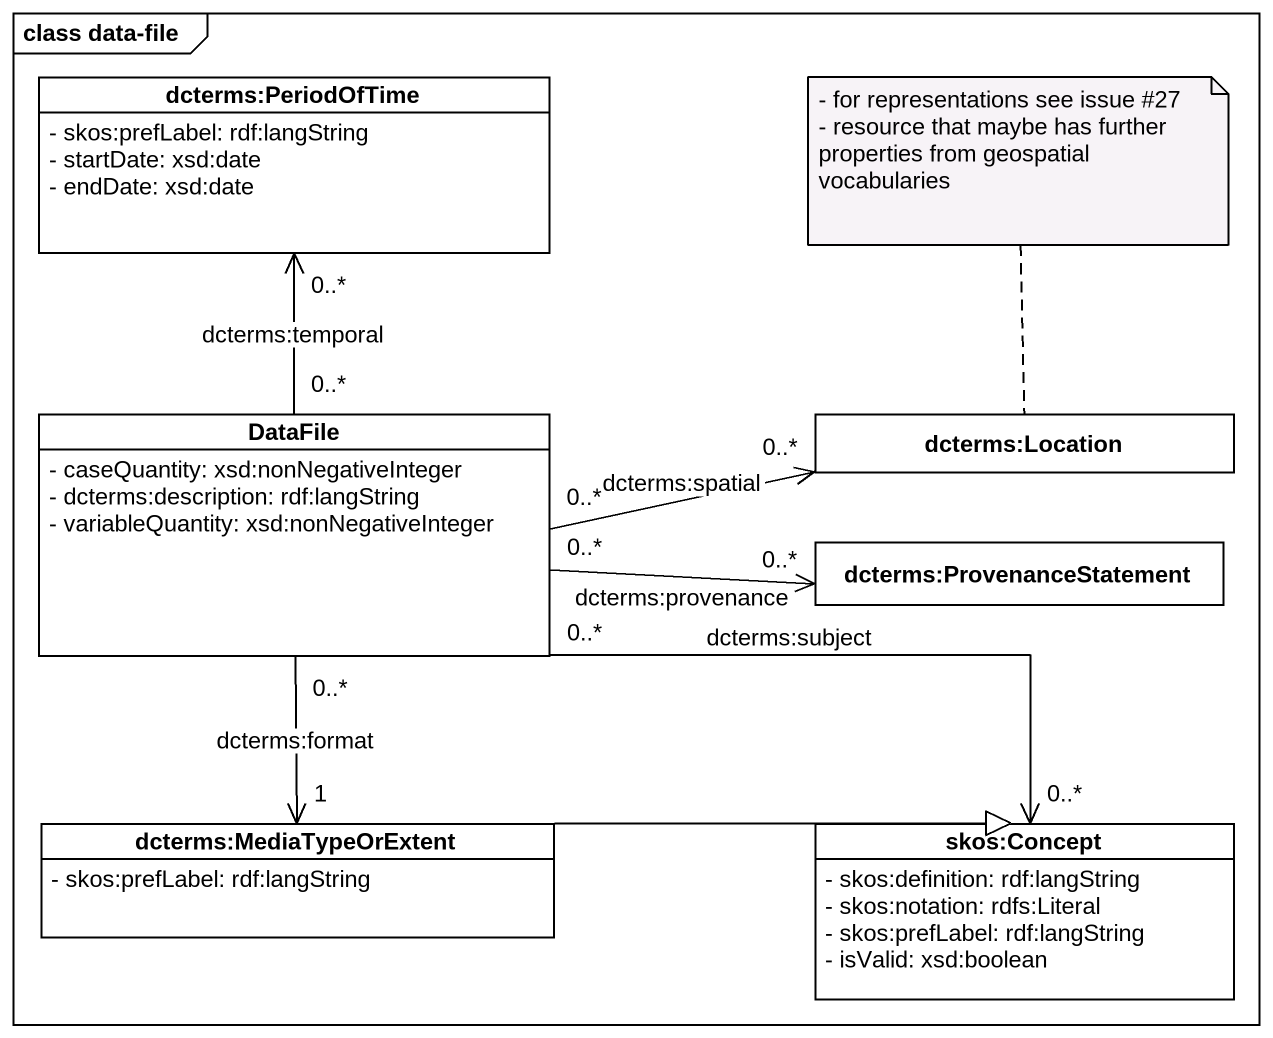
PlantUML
@startuml
mainframe class data-file
hide circle
hide empty members
skinparam classAttributeIconSize 0
class "dcterms:PeriodOfTime" as dcterms_PeriodOfTime #FFFFFF {
  - skos:prefLabel: rdf:langString
  - startDate: xsd:date
  - endDate: xsd:date
}
class DataFile #FFFFFF {
  - caseQuantity: xsd:nonNegativeInteger
  - dcterms:description: rdf:langString
  - variableQuantity: xsd:nonNegativeInteger
}
class "dcterms:Location" as dcterms_Location #FFFFFF
class "dcterms:ProvenanceStatement" as dcterms_ProvenanceStatement #FFFFFF
class "dcterms:MediaTypeOrExtent" as dcterms_MediaTypeOrExtent #FFFFFF {
  - skos:prefLabel: rdf:langString
}
class "skos:Concept" as skos_Concept #FFFFFF {
  - skos:definition: rdf:langString
  - skos:notation: rdfs:Literal
  - skos:prefLabel: rdf:langString
  - isValid: xsd:boolean
}
DataFile "0..*" -up-> "0..*" dcterms_PeriodOfTime : dcterms:temporal
DataFile "0..*" -right-> "0..*" dcterms_Location : dcterms:spatial
DataFile "0..*" -right-> "0..*" dcterms_ProvenanceStatement : dcterms:provenance
DataFile "0..*" --> "1" dcterms_MediaTypeOrExtent : dcterms:format
DataFile "0..*" -right-> "0..*" skos_Concept : dcterms:subject
dcterms_MediaTypeOrExtent -right-|> skos_Concept
note top of dcterms_Location
  - for representations see issue #27
  - resource that maybe has further properties from geospatial vocabularies
end note
@enduml
